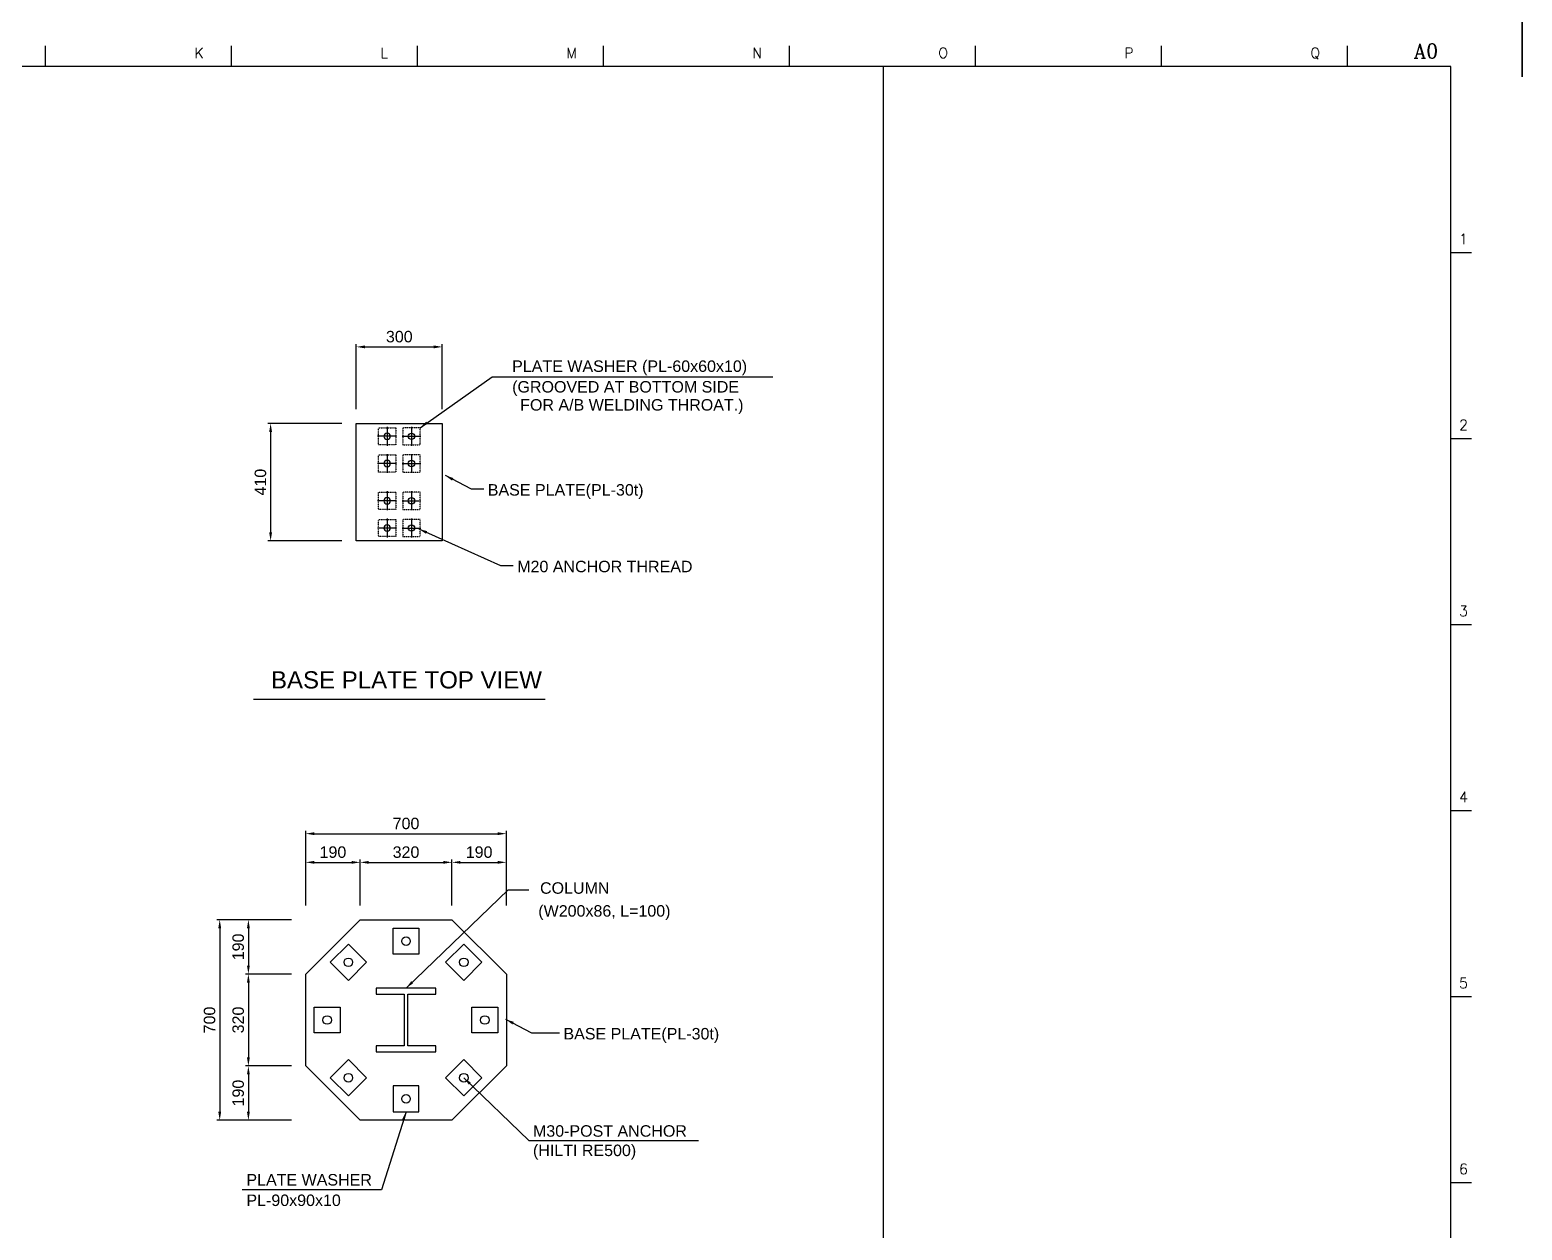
# Model space of a CAD drawing. Header units: millimetres. Extents: x 376548 to 485787, y -156716 to -17718.
# Drawn here: x 395502 to 400709, y -84866 to -80679 of the extents above; entities that cross this region are included whole.
import ezdxf
from ezdxf.enums import TextEntityAlignment as Align

# ---------------------------------------------------------------- set-up
doc = ezdxf.new("R2010")
doc.units = ezdxf.units.MM
doc.header["$LTSCALE"] = 2
doc.linetypes.add('CENTER1', pattern=[23.5, 20, -1.25, 1, -1.25])
doc.linetypes.add('HIDDEN', pattern=[0.375, 0.25, -0.125])
doc.layers.get('Defpoints').update_dxf_attribs({"color": 250})
for name, color, linetype in [('C_GIRDER', 2, 'Continuous'), ('C_TEXT_01', 2, 'Continuous'), ('CEN', 1, 'CENTER1'), ('DIM-SCALE', 7, 'Continuous'), ('TAN-TIT', 30, 'Continuous'), ('TITLE', 7, 'Continuous')]:
    doc.layers.add(name, color=color, linetype=linetype)
doc.styles.add('Arial', font='arial.ttf')
doc.styles.add('COM', font='COMPLEX', dxfattribs={"height": 5})
doc.dimstyles.new('일반도면_0010', dxfattribs={"dimtxt": 40, "dimasz": 30, "dimexe": 10, "dimexo": 50, "dimgap": 15, "dimtad": 1, "dimdec": 0, "dimzin": 0, "dimdsep": 46, "dimtxsty": 'Arial', "dimcen": -50, "dimclrd": 7, "dimclre": 7, "dimclrt": 2, "dimadec": 8, "dimazin": 0, "dimtfac": 1, "dimtdec": 0, "dimtix": 1, "dimtmove": 2, "dimatfit": 3, "dimfxl": 1, "dimtolj": 1, "dimtzin": 0, "dimarcsym": 0})

# ---------------------------------------------------------------- blocks, each defined once
blk = doc.blocks.new('BORDER')
at = {"layer": 'TAN-TIT', "linetype": 'Continuous'}
for p, q in [((23780, 16396), (23780, 16820)), ((23780, 16820), (23780, 16396))]:
    blk.add_line(p, q, dxfattribs=at)
at = {"layer": 'TAN-TIT'}
for p, q in [((13476, 16468), (13476, 16612)), ((14774, 16468), (14774, 16612)), ((16072, 16468), (16072, 16612)), ((17370, 16468), (17370, 16612)), ((18668, 16468), (18668, 16612)), ((19966, 16468), (19966, 16612)), ((21263, 16468), (21263, 16612)), ((22561, 16468), (22561, 16612)), ((23282, 16468), (498, 16468)), ((19324, 4632), (19324, 16468)), ((23282, 352), (23282, 16468)), ((23282, 15170), (23427, 15170)), ((23282, 13872), (23427, 13872)), ((23282, 12574), (23427, 12574)), ((23282, 11277), (23427, 11277)), ((23282, 9979), (23427, 9979)), ((23282, 8681), (23427, 8681))]:
    blk.add_line(p, q, dxfattribs=at)
at = {"layer": 'TAN-TIT', "style": 'COM'}
for s, height, p in [('K', 72.1, (14515, 16526)), ('L', 72.1, (15812, 16526)), ('M', 72.1, (17110, 16526)), ('N', 72.1, (18408, 16526)), ('O', 72.1, (19706, 16526)), ('P', 72.1, (21004, 16526)), ('Q', 72.1, (22302, 16526)), ('A0', 100, (23023, 16526)), ('1', 72.1, (23340, 15228)), ('2', 72.1, (23340, 13930)), ('3', 72.1, (23340, 12632)), ('4', 72.1, (23340, 11334)), ('5', 72.1, (23340, 10036)), ('6', 72.1, (23340, 8739))]:
    blk.add_text(s, height=height, dxfattribs=at).set_placement(p)
blk = doc.blocks.new('*D1107')
at = {"layer": 'Defpoints', "color": 0}
for p in [(396464.7, -83783.3), (396264.7, -83973.3), (396464.7, -83973.3)]:
    blk.add_point(p, dxfattribs=at)
at = {"layer": 'DIM-SCALE', "color": 7, "lineweight": -2}
for p, q in [((396414.7, -83783.3), (396254.7, -83783.3)), ((396264.7, -83813.3), (396264.7, -83943.3)), ((396414.7, -83973.3), (396254.7, -83973.3))]:
    blk.add_line(p, q, dxfattribs=at)
at = {"layer": 'DIM-SCALE', "color": 7}
for points in [[(396259.7, -83813.3), (396269.7, -83813.3), (396264.7, -83783.3)], [(396259.7, -83943.3), (396269.7, -83943.3), (396264.7, -83973.3)]]:
    blk.add_solid(points, dxfattribs=at)
at = {"layer": 'DIM-SCALE', "color": 2, "insert": (396229.3, -83878.3), "char_height": 40, "attachment_point": 5, "rotation": 90, "style": 'Arial'}
blk.add_mtext('\\A1;190', dxfattribs=at)
blk = doc.blocks.new('*D1108')
at = {"layer": 'Defpoints', "color": 0}
for p in [(396464.7, -83973.3), (396264.7, -84293.3), (396464.7, -84293.3)]:
    blk.add_point(p, dxfattribs=at)
at = {"layer": 'DIM-SCALE', "color": 7, "lineweight": -2}
for p, q in [((396414.7, -83973.3), (396254.7, -83973.3)), ((396264.7, -84003.3), (396264.7, -84263.3)), ((396414.7, -84293.3), (396254.7, -84293.3))]:
    blk.add_line(p, q, dxfattribs=at)
at = {"layer": 'DIM-SCALE', "color": 7}
for points in [[(396259.7, -84003.3), (396269.7, -84003.3), (396264.7, -83973.3)], [(396259.7, -84263.3), (396269.7, -84263.3), (396264.7, -84293.3)]]:
    blk.add_solid(points, dxfattribs=at)
at = {"layer": 'DIM-SCALE', "color": 2, "insert": (396229.3, -84133.3), "char_height": 40, "attachment_point": 5, "rotation": 90, "style": 'Arial'}
blk.add_mtext('\\A1;320', dxfattribs=at)
blk = doc.blocks.new('*D1109')
at = {"layer": 'Defpoints', "color": 0}
for p in [(396464.7, -84293.3), (396264.7, -84483.3), (396464.7, -84483.3)]:
    blk.add_point(p, dxfattribs=at)
at = {"layer": 'DIM-SCALE', "color": 7, "lineweight": -2}
for p, q in [((396414.7, -84293.3), (396254.7, -84293.3)), ((396264.7, -84323.3), (396264.7, -84453.3)), ((396414.7, -84483.3), (396254.7, -84483.3))]:
    blk.add_line(p, q, dxfattribs=at)
at = {"layer": 'DIM-SCALE', "color": 7}
for points in [[(396259.7, -84323.3), (396269.7, -84323.3), (396264.7, -84293.3)], [(396259.7, -84453.3), (396269.7, -84453.3), (396264.7, -84483.3)]]:
    blk.add_solid(points, dxfattribs=at)
at = {"layer": 'DIM-SCALE', "color": 2, "insert": (396229.3, -84388.3), "char_height": 40, "attachment_point": 5, "rotation": 90, "style": 'Arial'}
blk.add_mtext('\\A1;190', dxfattribs=at)
blk = doc.blocks.new('*D1110')
at = {"layer": 'Defpoints', "color": 0}
for p in [(396464.7, -83783.3), (396164.7, -84483.3), (396464.7, -84483.3)]:
    blk.add_point(p, dxfattribs=at)
at = {"layer": 'DIM-SCALE', "color": 7, "lineweight": -2}
for p, q in [((396414.7, -83783.3), (396154.7, -83783.3)), ((396164.7, -83813.3), (396164.7, -84453.3)), ((396414.7, -84483.3), (396154.7, -84483.3))]:
    blk.add_line(p, q, dxfattribs=at)
at = {"layer": 'DIM-SCALE', "color": 7}
for points in [[(396159.7, -83813.3), (396169.7, -83813.3), (396164.7, -83783.3)], [(396159.7, -84453.3), (396169.7, -84453.3), (396164.7, -84483.3)]]:
    blk.add_solid(points, dxfattribs=at)
at = {"layer": 'DIM-SCALE', "color": 2, "insert": (396129.3, -84133.3), "char_height": 40, "attachment_point": 5, "rotation": 90, "style": 'Arial'}
blk.add_mtext('\\A1;700', dxfattribs=at)
blk = doc.blocks.new('*D1111')
at = {"layer": 'Defpoints', "color": 0}
for p in [(396654.7, -83583.3), (396464.7, -83783.3), (396654.7, -83783.3)]:
    blk.add_point(p, dxfattribs=at)
at = {"layer": 'DIM-SCALE', "color": 7, "lineweight": -2}
for p, q in [((396464.7, -83733.3), (396464.7, -83573.3)), ((396494.7, -83583.3), (396624.7, -83583.3)), ((396654.7, -83733.3), (396654.7, -83573.3))]:
    blk.add_line(p, q, dxfattribs=at)
at = {"layer": 'DIM-SCALE', "color": 7}
for points in [[(396494.7, -83578.3), (396494.7, -83588.3), (396464.7, -83583.3)], [(396624.7, -83578.3), (396624.7, -83588.3), (396654.7, -83583.3)]]:
    blk.add_solid(points, dxfattribs=at)
at = {"layer": 'DIM-SCALE', "color": 2, "insert": (396559.7, -83547.9), "char_height": 40, "attachment_point": 5, "style": 'Arial'}
blk.add_mtext('\\A1;190', dxfattribs=at)
blk = doc.blocks.new('*D1112')
at = {"layer": 'Defpoints', "color": 0}
for p in [(396974.7, -83583.3), (396654.7, -83783.3), (396974.7, -83783.3)]:
    blk.add_point(p, dxfattribs=at)
at = {"layer": 'DIM-SCALE', "color": 7, "lineweight": -2}
for p, q in [((396654.7, -83733.3), (396654.7, -83573.3)), ((396684.7, -83583.3), (396944.7, -83583.3)), ((396974.7, -83733.3), (396974.7, -83573.3))]:
    blk.add_line(p, q, dxfattribs=at)
at = {"layer": 'DIM-SCALE', "color": 7}
for points in [[(396684.7, -83578.3), (396684.7, -83588.3), (396654.7, -83583.3)], [(396944.7, -83578.3), (396944.7, -83588.3), (396974.7, -83583.3)]]:
    blk.add_solid(points, dxfattribs=at)
at = {"layer": 'DIM-SCALE', "color": 2, "insert": (396814.7, -83547.9), "char_height": 40, "attachment_point": 5, "style": 'Arial'}
blk.add_mtext('\\A1;320', dxfattribs=at)
blk = doc.blocks.new('*D1113')
at = {"layer": 'Defpoints', "color": 0}
for p in [(397164.7, -83583.3), (396974.7, -83783.3), (397164.7, -83783.3)]:
    blk.add_point(p, dxfattribs=at)
at = {"layer": 'DIM-SCALE', "color": 7, "lineweight": -2}
for p, q in [((396974.7, -83733.3), (396974.7, -83573.3)), ((397004.7, -83583.3), (397134.7, -83583.3)), ((397164.7, -83733.3), (397164.7, -83573.3))]:
    blk.add_line(p, q, dxfattribs=at)
at = {"layer": 'DIM-SCALE', "color": 7}
for points in [[(397004.7, -83578.3), (397004.7, -83588.3), (396974.7, -83583.3)], [(397134.7, -83578.3), (397134.7, -83588.3), (397164.7, -83583.3)]]:
    blk.add_solid(points, dxfattribs=at)
at = {"layer": 'DIM-SCALE', "color": 2, "insert": (397069.7, -83547.9), "char_height": 40, "attachment_point": 5, "style": 'Arial'}
blk.add_mtext('\\A1;190', dxfattribs=at)
blk = doc.blocks.new('*D1114')
at = {"layer": 'Defpoints', "color": 0}
for p in [(397164.7, -83483.3), (396464.7, -83783.3), (397164.7, -83783.3)]:
    blk.add_point(p, dxfattribs=at)
at = {"layer": 'DIM-SCALE', "color": 7, "lineweight": -2}
for p, q in [((396464.7, -83733.3), (396464.7, -83473.3)), ((396494.7, -83483.3), (397134.7, -83483.3)), ((397164.7, -83733.3), (397164.7, -83473.3))]:
    blk.add_line(p, q, dxfattribs=at)
at = {"layer": 'DIM-SCALE', "color": 7}
for points in [[(396494.7, -83478.3), (396494.7, -83488.3), (396464.7, -83483.3)], [(397134.7, -83478.3), (397134.7, -83488.3), (397164.7, -83483.3)]]:
    blk.add_solid(points, dxfattribs=at)
at = {"layer": 'DIM-SCALE', "color": 2, "insert": (396814.7, -83447.9), "char_height": 40, "attachment_point": 5, "style": 'Arial'}
blk.add_mtext('\\A1;700', dxfattribs=at)
blk = doc.blocks.new('A$C3695130B')
at = {"layer": 'C_TEXT_01'}
blk.add_circle((0, 0), 11, dxfattribs=at)
at = {"layer": 'CEN', "ltscale": 0.5}
for p, q in [((33, 0), (-33, 0)), ((0, -33), (0, 33))]:
    blk.add_line(p, q, dxfattribs=at)
blk = doc.blocks.new('*D1138')
at = {"layer": 'Defpoints', "color": 0}
for p in [(396941.2, -81785.1), (396641.2, -82052), (396941.2, -82052)]:
    blk.add_point(p, dxfattribs=at)
at = {"layer": 'DIM-SCALE', "color": 7, "lineweight": -2}
for p, q in [((396641.2, -82002), (396641.2, -81775.1)), ((396671.2, -81785.1), (396911.2, -81785.1)), ((396941.2, -82002), (396941.2, -81775.1))]:
    blk.add_line(p, q, dxfattribs=at)
at = {"layer": 'DIM-SCALE', "color": 7}
for points in [[(396671.2, -81780.1), (396671.2, -81790.1), (396641.2, -81785.1)], [(396911.2, -81780.1), (396911.2, -81790.1), (396941.2, -81785.1)]]:
    blk.add_solid(points, dxfattribs=at)
at = {"layer": 'DIM-SCALE', "color": 2, "insert": (396791.2, -81749.6), "char_height": 40, "attachment_point": 5, "style": 'Arial'}
blk.add_mtext('\\A1;300', dxfattribs=at)
blk = doc.blocks.new('*D1139')
at = {"layer": 'Defpoints', "color": 0}
for p in [(396641.2, -82052), (396342.2, -82462), (396641.2, -82462)]:
    blk.add_point(p, dxfattribs=at)
at = {"layer": 'DIM-SCALE', "color": 7, "lineweight": -2}
for p, q in [((396591.2, -82052), (396332.2, -82052)), ((396342.2, -82082), (396342.2, -82432)), ((396591.2, -82462), (396332.2, -82462))]:
    blk.add_line(p, q, dxfattribs=at)
at = {"layer": 'DIM-SCALE', "color": 7}
for points in [[(396337.2, -82082), (396347.2, -82082), (396342.2, -82052)], [(396337.2, -82432), (396347.2, -82432), (396342.2, -82462)]]:
    blk.add_solid(points, dxfattribs=at)
at = {"layer": 'DIM-SCALE', "color": 2, "insert": (396306.8, -82257), "char_height": 40, "attachment_point": 5, "rotation": 90, "style": 'Arial'}
blk.add_mtext('\\A1;410', dxfattribs=at)

msp = doc.modelspace()

# ---------------------------------------------------------------- linework, layer by layer
msp.add_line((396282.2, -83013.7), (397300.2, -83013.7))
at = {"layer": 'C_GIRDER'}
for points in [[(396941.2, -82462), (396641.2, -82462), (396641.2, -82052), (396941.2, -82052)], [(396654.7, -84483.3), (396464.7, -84293.3), (396464.7, -83973.3), (396654.7, -83783.3), (396974.7, -83783.3), (397164.7, -83973.3), (397164.7, -84293.3), (396974.7, -84483.3)], [(396859.7, -83813.3), (396859.7, -83903.3), (396769.7, -83903.3), (396769.7, -83813.3)], [(396613.5, -83995.7), (396549.8, -83932.1), (396613.5, -83868.4), (396677.1, -83932.1)], [(397016, -83995.7), (397079.6, -83932.1), (397016, -83868.4), (396952.4, -83932.1)], [(396584.7, -84088.3), (396584.7, -84178.3), (396494.7, -84178.3), (396494.7, -84088.3)], [(397134.7, -84088.3), (397134.7, -84178.3), (397044.7, -84178.3), (397044.7, -84088.3)], [(396613.5, -84270.9), (396549.8, -84334.6), (396613.5, -84398.2), (396677.1, -84334.6)], [(397016, -84270.9), (397079.6, -84334.6), (397016, -84398.2), (396952.4, -84334.6)], [(396859.7, -84453.3), (396859.7, -84363.3), (396769.7, -84363.3), (396769.7, -84453.3)]]:
    msp.add_lwpolyline(points, close=True, dxfattribs=at)
at = {"layer": 'C_GIRDER', "linetype": 'HIDDEN', "ltscale": 0.2}
for points in [[(396778.7, -82127), (396718.7, -82127), (396718.7, -82067), (396778.7, -82067)], [(396803.7, -82127), (396863.7, -82127), (396863.7, -82067), (396803.7, -82067)], [(396778.7, -82222), (396718.7, -82222), (396718.7, -82162), (396778.7, -82162)], [(396803.7, -82222), (396863.7, -82222), (396863.7, -82162), (396803.7, -82162)], [(396778.7, -82352), (396718.7, -82352), (396718.7, -82292), (396778.7, -82292)], [(396803.7, -82352), (396863.7, -82352), (396863.7, -82292), (396803.7, -82292)], [(396778.7, -82447), (396718.7, -82447), (396718.7, -82387), (396778.7, -82387)], [(396803.7, -82447), (396863.7, -82447), (396863.7, -82387), (396803.7, -82387)]]:
    msp.add_lwpolyline(points, close=True, dxfattribs=at)
at = {"layer": 'C_GIRDER', "color": 1}
msp.add_lwpolyline([(396710.2, -84244.3), (396919.2, -84244.3), (396919.2, -84223.7), (396821.2, -84223.7), (396821.2, -84042.9), (396919.2, -84042.9), (396919.2, -84022.3), (396710.2, -84022.3), (396710.2, -84042.9), (396808.2, -84042.9), (396808.2, -84223.7), (396710.2, -84223.7)], close=True, dxfattribs=at)
at = {"layer": 'C_GIRDER'}
for centre in [(396814.7, -83858.3), (396613.5, -83932.1), (397016, -83932.1), (396539.7, -84133.3), (397089.7, -84133.3), (396613.5, -84334.6), (397016, -84334.6), (396814.7, -84408.3)]:
    msp.add_circle(centre, 15, dxfattribs=at)

# ---------------------------------------------------------------- block references
at = {"xscale": 0.5, "yscale": 0.5, "zscale": 0.5}
msp.add_blockref('BORDER', (388818.9, -89040.6), dxfattribs=at)
at = {"layer": 'C_GIRDER', "xscale": -1, "rotation": 180}
for p in [(396748.7, -82097), (396748.7, -82192), (396748.7, -82322), (396748.7, -82417)]:
    msp.add_blockref('A$C3695130B', p, dxfattribs=at)
at = {"layer": 'C_GIRDER', "rotation": 180}
for p in [(396833.7, -82097), (396833.7, -82192), (396833.7, -82322), (396833.7, -82417)]:
    msp.add_blockref('A$C3695130B', p, dxfattribs=at)

# ---------------------------------------------------------------- texts
at = {"layer": 'C_TEXT_01', "style": 'Arial'}
for s, p in [('PLATE WASHER (PL-60x60x10)', (397185, -81872.4)), ('(GROOVED AT BOTTOM SIDE', (397185, -81944.4)), ('FOR A/B WELDING THROAT.)', (397213, -82007.4)), ('BASE PLATE(PL-30t)', (397100, -82303.9)), ('M20 ANCHOR THREAD', (397202.7, -82571.3)), ('BASE PLATE(PL-30t)', (397364, -84201.1)), ('M30-POST ANCHOR', (397257.6, -84540.4)), ('(HILTI RE500)', (397257.6, -84608)), ('PLATE WASHER', (396257.9, -84710.7)), ('PL-90x90x10', (396257.9, -84782.2))]:
    msp.add_text(s, height=40, dxfattribs=at).set_placement(p)
for s, p in [('COLUMN', (397524.4, -83672.9)), ('(W200x86, L=100)', (397737.4, -83752.7))]:
    msp.add_text(s, height=40, dxfattribs=at).set_placement(p, align=Align.MIDDLE_RIGHT)
at = {"layer": 'TITLE', "color": 3, "ltscale": 10, "style": 'Arial'}
msp.add_text('BASE PLATE TOP VIEW', height=60, dxfattribs=at).set_placement((396816.2, -82976.7), align=Align.CENTER)

# ---------------------------------------------------------------- dimensions: what is measured, and where the dimension line sits
at = {"layer": 'DIM-SCALE'}
for base, p1, p2, picture, middle in [((396941.2, -81785.1), (396641.2, -82052), (396941.2, -82052), '*D1138', (396791.2, -81749.6)), ((397164.7, -83483.3), (396464.7, -83783.3), (397164.7, -83783.3), '*D1114', (396814.7, -83447.9)), ((396654.7, -83583.3), (396464.7, -83783.3), (396654.7, -83783.3), '*D1111', (396559.7, -83547.9)), ((396974.7, -83583.3), (396654.7, -83783.3), (396974.7, -83783.3), '*D1112', (396814.7, -83547.9)), ((397164.7, -83583.3), (396974.7, -83783.3), (397164.7, -83783.3), '*D1113', (397069.7, -83547.9))]:
    dim = msp.add_linear_dim(base=base, p1=p1, p2=p2, dimstyle='일반도면_0010', dxfattribs=at)
    dim.commit()
    dim.dimension.update_dxf_attribs({"geometry": picture, "text_midpoint": middle})
for base, p1, p2, picture, middle in [((396342.2, -82462), (396641.2, -82052), (396641.2, -82462), '*D1139', (396306.8, -82257)), ((396164.7, -84483.3), (396464.7, -83783.3), (396464.7, -84483.3), '*D1110', (396129.3, -84133.3)), ((396264.7, -83973.3), (396464.7, -83783.3), (396464.7, -83973.3), '*D1107', (396229.3, -83878.3)), ((396264.7, -84293.3), (396464.7, -83973.3), (396464.7, -84293.3), '*D1108', (396229.3, -84133.3)), ((396264.7, -84483.3), (396464.7, -84293.3), (396464.7, -84483.3), '*D1109', (396229.3, -84388.3))]:
    dim = msp.add_linear_dim(base=base, p1=p1, p2=p2, angle=270, dimstyle='일반도면_0010', dxfattribs=at)
    dim.commit()
    dim.dimension.update_dxf_attribs({"geometry": picture, "text_midpoint": middle})

# ---------------------------------------------------------------- leaders
for points in [[(396863.7, -82067), (397115.3, -81889.1), (398094.3, -81889.1)], [(396950.7, -82233.2), (397041.8, -82280.7), (397086.2, -82280.7)], [(396859.2, -82420.3), (397144.5, -82548.1), (397189, -82548.1)], [(396814.7, -84022.3), (397171, -83678.8), (397243.5, -83678.8)], [(397161.8, -84130.5), (397252.9, -84177.9), (397350.2, -84177.9)], [(397016, -84334.6), (397242.8, -84553.8), (397835.6, -84553.8)], [(396814.7, -84453.3), (396729.7, -84726.2), (396243.3, -84726.2)]]:
    msp.add_leader(points, dimstyle='일반도면_0010', dxfattribs=at)

doc.saveas('drawing.dxf')
